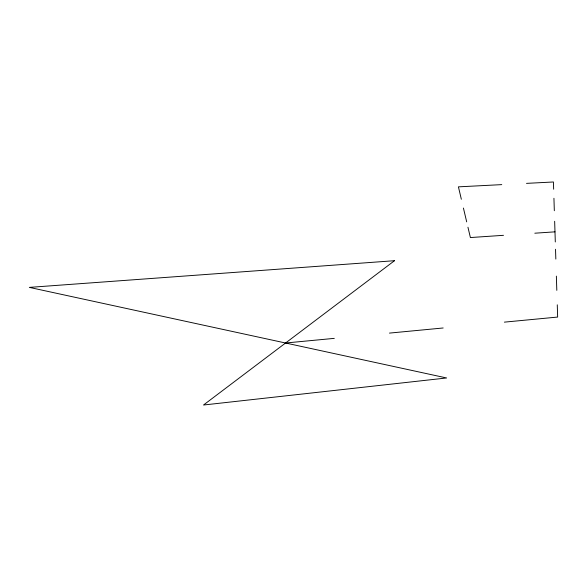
<?xml version="1.0" encoding="UTF-8"?>
<svg xmlns="http://www.w3.org/2000/svg" width="587" height="587" viewBox="0 0 587 587"><rect width="100%" height="100%" fill="white"/><g stroke="black" fill="none" stroke-linecap="round" stroke-linejoin="round"><path stroke-width="0.88" d="M285.575 343.006L334.297 338.361M389.46 333.1L443.17 327.979M504.394 322.138L557.65 317.061L557.268 304.822M503.492 235.314L470.392 237.552L467.949 227.228M534.816 233.2L554.986 231.843M501.76 184.626L458.418 186.849L461.345 199.257M526.51 183.364L553.424 181.985L553.651 189.205M463.422 208.055L466.687 221.864M553.937 198.281L554.326 210.733M554.656 221.299L555.302 241.961M555.529 249.262L555.838 259.072M556.366 276.125L556.814 290.36M394.508 260.701L203.498 405.015L446.626 377.969L29.35 287.388L394.508 260.701"/></g></svg>
